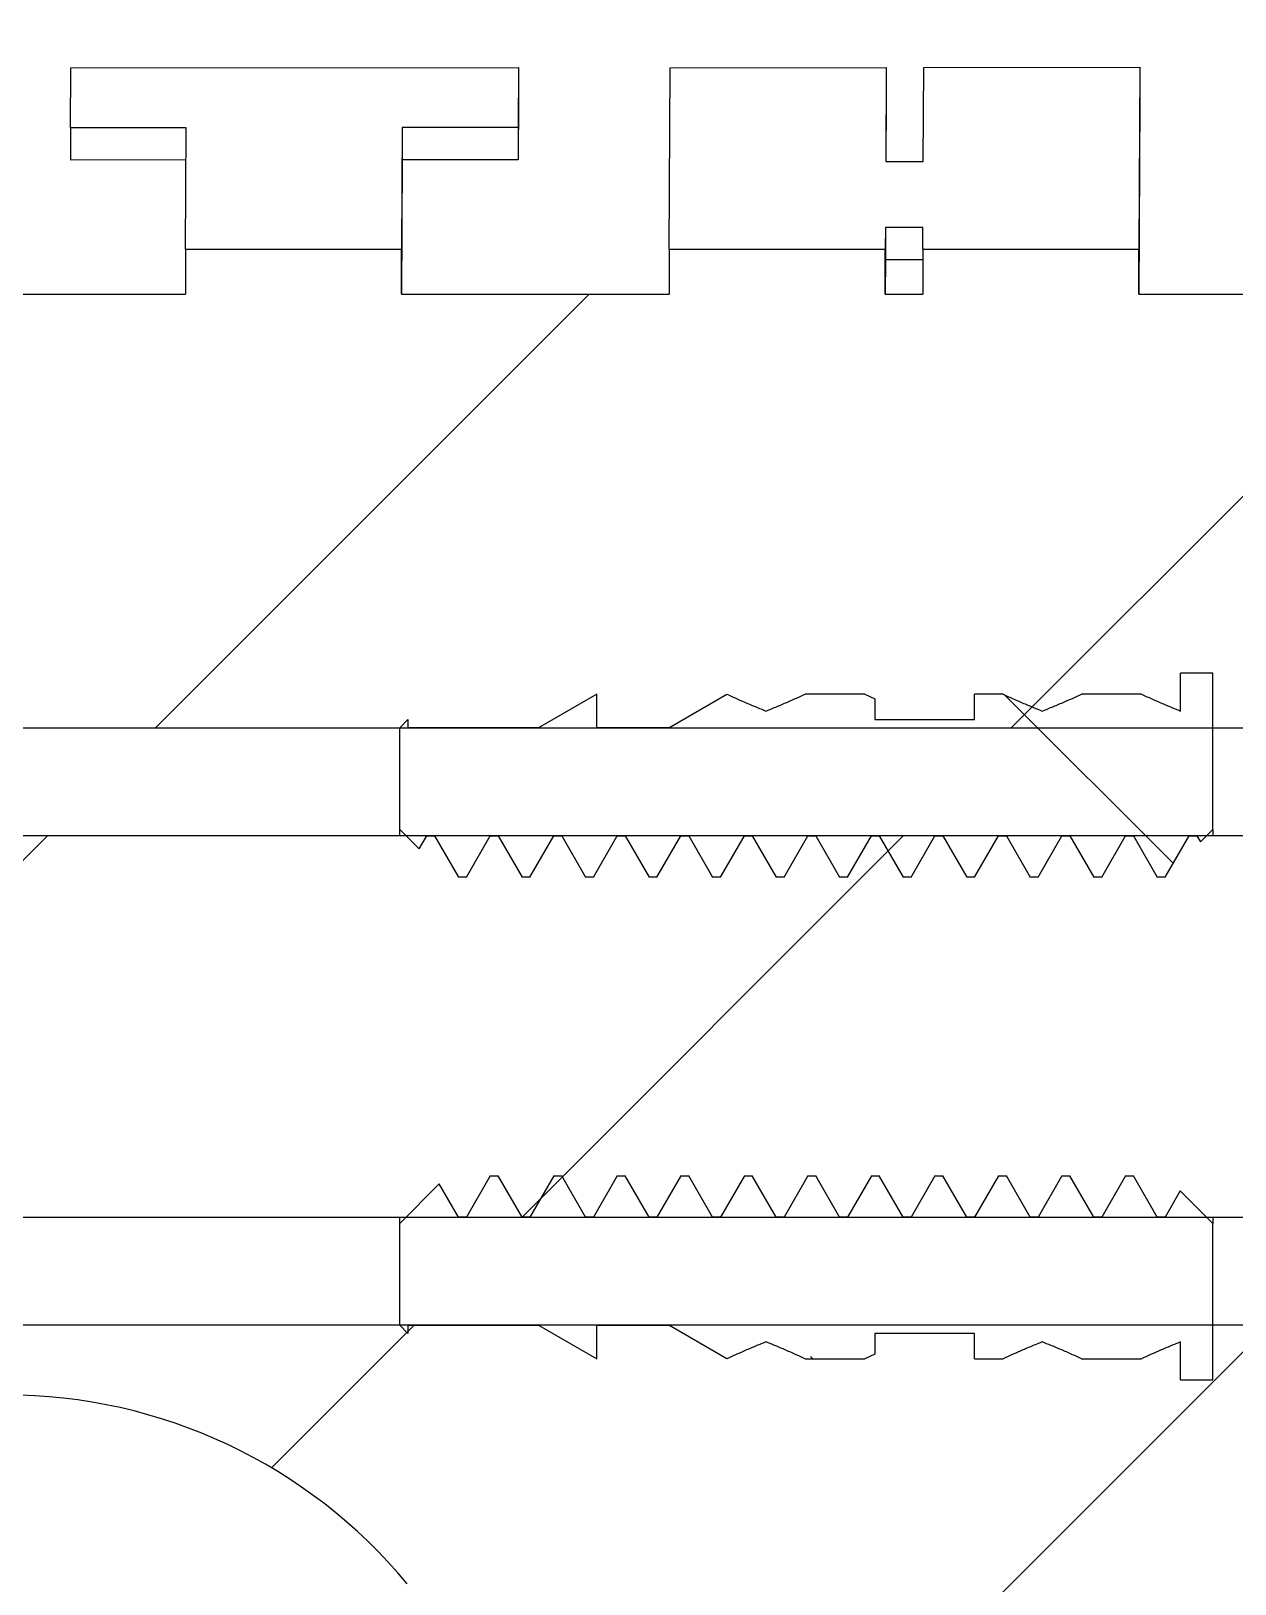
# Model space of a CAD drawing. Header units: millimetres. Extents: x -56 to 279, y 0 to 216.
# Drawn here: x 35.2 to 41.52, y 26.87 to 35.02 of the extents above; entities that cross this region are included whole.
import ezdxf

# ---------------------------------------------------------------- set-up
doc = ezdxf.new("R2010")
doc.units = ezdxf.units.MM
doc.layers.add('TITLE_BLOCK_BORDER', color=7, linetype='Continuous')
pattern_1 = [(45, (0, 0), (-2.245064030267288, 2.245064030267288), [])]
pattern_2 = [(135.0000000000002, (0, 0), (-4.490128060534562, -4.490128060534592), []), (135.0000000000002, (-1.57e-14, 4.49013), (-4.490128060534562, -4.490128060534592), [3.175, -1.5875])]

msp = doc.modelspace()

# ---------------------------------------------------------------- hatches: boundary and pattern name
at = {"layer": 'TITLE_BLOCK_BORDER', "linetype": 'Continuous', "lineweight": 18}
h = msp.add_hatch(dxfattribs=at)
h.set_pattern_fill('ANSI31', color=256, style=0)
h.set_pattern_definition(pattern_1)
edge = h.paths.add_edge_path(flags=0)
edge.add_line((27.42125359384621, 33.64155162428101), (27.15498089923974, 33.64155162184828))
edge.add_line((27.15498089923974, 33.64155162184828), (27.15533833180213, 33.87760715868306))
edge.add_line((27.15533833180213, 33.87760715868306), (26.09449631259679, 33.87760715868318))
edge.add_line((26.09449631259679, 33.87760715868318), (26.09417158396021, 33.72011777312226))
edge.add_spline(control_points=[(26.09417158396021, 33.72011777312226), (26.09430297248942, 33.69392880997772), (26.09443434045927, 33.66773964212676), (26.09469250191579, 33.6415516218466)], knot_values=[0, 0, 0, 0, 0.0001178518172684, 0.0001178518172684, 0.0001178518172684, 0.0001178518172684], weights=[1, 1, 1, 1], degree=3, periodic=0)
edge.add_line((26.09469250191583, 33.64155162184816), (25.17990958838442, 33.64155162184986))
edge.add_spline(control_points=[(25.17990958838442, 33.64155162184986), (25.18129033105739, 33.72022942980574), (25.18232247319355, 33.798917440092), (25.1825016466434, 33.87760715868311)], knot_values=[0, 0, 0, 0, 0.0003541046515934, 0.0003541046515934, 0.0003541046515934, 0.0003541046515934], weights=[1, 1, 1, 1], degree=3, periodic=0)
edge.add_line((25.1825016466434, 33.87760715868298), (24.04889104356461, 33.87760715868318))
edge.add_line((24.04889104356461, 33.87760715868318), (24.0485610964764, 33.6415516218482))
edge.add_line((24.0485610964764, 33.6415516218482), (23.86383302890795, 33.64155162184833))
edge.add_line((23.86383302890795, 33.64155162184833), (23.86418306511103, 33.87760715868304))
edge.add_line((23.86418306511103, 33.87760715868304), (22.73252944390974, 33.8776071626005))
edge.add_spline(control_points=[(22.73252944390974, 33.8776071626005), (22.73316920686416, 33.79891943053622), (22.73381560191094, 33.72022922407522), (22.73523117764502, 33.64155162485284)], knot_values=[0, 0, 0, 0, 0.0003541064975395, 0.0003541064975395, 0.0003541064975395, 0.0003541064975395], weights=[1, 1, 1, 1], degree=3, periodic=0)
edge.add_line((22.73523117753926, 33.64155162184816), (21.12655200056754, 33.6415516218483))
edge.add_line((21.12655200056754, 33.6415516218483), (21.12685593070064, 33.87760715868303))
edge.add_line((21.12685593070064, 33.87760715868303), (19.99290414930806, 33.87760715868315))
edge.add_line((19.99290414930806, 33.87760715868315), (19.99256298401897, 33.6415516218482))
edge.add_line((19.99256298401897, 33.6415516218482), (18.5703063910844, 33.64155162184825))
edge.add_line((18.5703063910844, 33.64155162184825), (18.40363972441772, 33.44483867448561))
edge.add_line((18.40363972441772, 33.44483867448561), (18.40363972441767, 26.79878813003776))
edge.add_line((18.40363972441767, 26.79878813003776), (18.57030639108431, 26.63212146337115))
edge.add_line((18.57030639108431, 26.63212146337115), (32.45008587449491, 26.63212146337112))
edge.add_arc((32.45008587449492, 27.29878813003779), 0.6666666666666666, 270.0000000000002, 320.4125723179267)
edge.add_arc((35.07030639108422, 25.13212146337115), 2.733333333333333, 39.58742768207412, 140.4125723179248, ccw=False)
edge.add_arc((37.69052690767351, 27.29878813003781), 0.6666666666666666, 219.5874276820753, 270.0000000000014)
edge.add_line((37.69052690767352, 26.63212146337121), (51.57030639108412, 26.63212146337119))
edge.add_line((51.57030639108412, 26.63212146337119), (51.73697305775084, 26.79878813003784))
edge.add_line((51.73697305775084, 26.79878813003784), (51.73697305775078, 27.45878813003787))
edge.add_line((51.73697305775078, 27.45878813003787), (51.57030639108411, 27.62545479670452))
edge.add_line((51.57030639108411, 27.62545479670452), (41.73697305775083, 27.62545479670449))
edge.add_line((41.73697305775083, 27.62545479670449), (41.73697305775083, 28.23212146337119))
edge.add_line((41.73697305775083, 28.23212146337119), (27.73697305775089, 28.23212146337115))
edge.add_line((27.73697305775089, 28.23212146337115), (27.73697305775086, 31.36545479670446))
edge.add_line((27.73697305775086, 31.36545479670446), (41.73697305775082, 31.36545479670452))
edge.add_line((41.73697305775082, 31.36545479670452), (41.73697305775082, 31.97212146337113))
edge.add_line((41.73697305775082, 31.97212146337113), (51.5703063910841, 31.97212146337124))
edge.add_line((51.5703063910841, 31.97212146337124), (51.73697305775084, 32.1387881300379))
edge.add_line((51.73697305775084, 32.1387881300379), (51.73697305775082, 33.44483867448569))
edge.add_line((51.73697305775082, 33.44483867448569), (51.57030639108415, 33.64155162184826))
edge.add_line((51.57030639108415, 33.64155162184826), (49.85298368645957, 33.64155161777965))
edge.add_spline(control_points=[(49.85298368645957, 33.64155161777965), (49.85182489186026, 33.72030331843425), (49.84866935064563, 33.79907563663728), (49.84267162260764, 33.87760716164028)], knot_values=[0, 0, 0, 0, 0.0003544210131701, 0.0003544210131701, 0.0003544210131701, 0.0003544210131701], weights=[1, 1, 1, 1], degree=3, periodic=0)
edge.add_line((49.84267162252632, 33.87760715981799), (48.71467103400459, 33.87760715868307))
edge.add_spline(control_points=[(48.71467103428384, 33.87760716092297), (48.74049904966306, 33.81523944253185), (48.75113581606173, 33.74701637223394), (48.75868723612907, 33.67993586291336), (48.76012499435053, 33.6671640196156), (48.76131825314864, 33.65436355159326), (48.7623388656526, 33.6415516243361)], knot_values=[3.1885e-12, 3.1885e-12, 3.1885e-12, 3.1885e-12, 0.0003037689552667, 0.0003037689552667, 0.0003037689552667, 0.0003612830703178, 0.0003612830703178, 0.0003612830703178, 0.0003612830703178], weights=[1, 1, 1, 1, 1, 1, 1], degree=3, periodic=0)
edge.add_line((48.76233886516393, 33.64155162428109), (48.49606617055748, 33.64155162184829))
edge.add_line((48.49606617055748, 33.64155162184829), (48.49642360311987, 33.87760715868326))
edge.add_line((48.49642360311987, 33.87760715868326), (47.43558158391455, 33.87760715868313))
edge.add_line((47.43558158391455, 33.87760715868313), (47.43525685527797, 33.72011777312174))
edge.add_spline(control_points=[(47.43525685527797, 33.72011777312235), (47.43538824380717, 33.69392880997781), (47.43551961177702, 33.66773964212685), (47.43577777323354, 33.64155162184668)], knot_values=[9e-16, 9e-16, 9e-16, 9e-16, 0.0001178518172708, 0.0001178518172708, 0.0001178518172708, 0.0001178518172708], weights=[1, 1, 1, 1], degree=3, periodic=0)
edge.add_line((47.43577777323358, 33.64155162184668), (46.52736493524716, 33.64155162184824))
edge.add_spline(control_points=[(46.52736493517826, 33.64155161777609), (46.52981967291096, 33.72022167930385), (46.5317760688414, 33.79890984125955), (46.53309385036663, 33.87760715868505)], knot_values=[6.1089e-12, 6.1089e-12, 6.1089e-12, 6.1089e-12, 0.0003541875738107, 0.0003541875738107, 0.0003541875738107, 0.0003541875738107], weights=[1, 1, 1, 1], degree=3, periodic=0)
edge.add_line((46.53309385036672, 33.87760715868504), (45.40192471440718, 33.87760715868313))
edge.add_line((45.40192471440718, 33.87760715868313), (45.40165016389796, 33.67871842605303))
edge.add_spline(control_points=[(45.40165016389796, 33.67871842605299), (45.40166479208611, 33.66632949762233), (45.40167942118971, 33.65394055723383), (45.40167296726484, 33.64155162184814)], knot_values=[0, 0, 0, 0, 5.57502168004e-05, 5.57502168004e-05, 5.57502168004e-05, 5.57502168004e-05], weights=[1, 1, 1, 1], degree=3, periodic=0)
edge.add_line((45.40167296726484, 33.64155162184814), (45.19034168326318, 33.64155162184823))
edge.add_spline(control_points=[(45.19034168326005, 33.64155162351296), (45.19034178594964, 33.64162109129503), (45.19034188864078, 33.64169055907709), (45.19034199133191, 33.64176002685915)], knot_values=[0, 0, 0, 0, 3.126053608e-07, 3.126053608e-07, 3.126053608e-07, 3.126053608e-07], weights=[1, 1, 1, 1], degree=3, periodic=0)
edge.add_line((45.19034199133191, 33.64176002685915), (45.19067575588574, 33.87760715868325))
edge.add_line((45.19067575588574, 33.87760715868325), (44.05976618121741, 33.87760715868305))
edge.add_spline(control_points=[(44.05976618119195, 33.87760716220325), (44.06080121117867, 33.79891166958648), (44.06246990369456, 33.72022258801797), (44.06469052250093, 33.64155162325086)], knot_values=[5.28e-12, 5.28e-12, 5.28e-12, 5.28e-12, 0.0003541603448523, 0.0003541603448523, 0.0003541603448523, 0.0003541603448523], weights=[1, 1, 1, 1], degree=3, periodic=0)
edge.add_line((44.06469052240035, 33.64155162324954), (43.11865846311643, 33.64155162184828))
edge.add_line((43.11865846311643, 33.64155162184828), (43.1189996284055, 33.8776071586832))
edge.add_line((43.1189996284055, 33.8776071586832), (41.98515221132345, 33.87760715868311))
edge.add_line((41.98515221132345, 33.87760715868311), (41.98481104603435, 33.64155162184833))
edge.add_line((41.98481104603435, 33.64155162184833), (41.01545165801699, 33.64155162184825))
edge.add_line((41.01545165801699, 33.64155162184825), (41.01579282330608, 33.87760715868323))
edge.add_line((41.01579282330608, 33.87760715868323), (39.88197855932631, 33.87760715868309))
edge.add_line((39.88197855932631, 33.87760715868309), (39.88163266363163, 33.64155162184835))
edge.add_line((39.88163266363163, 33.64155162184835), (39.684578379312, 33.64155162184827))
edge.add_line((39.684578379312, 33.64155162184827), (39.68492427500669, 33.8776071586832))
edge.add_line((39.68492427500669, 33.8776071586832), (38.55104368419171, 33.8776071586831))
edge.add_line((38.55104368419171, 33.8776071586831), (38.55070251890262, 33.64155162184839))
edge.add_line((38.55070251890262, 33.64155162184839), (37.14657480983669, 33.64155162184827))
edge.add_line((37.14657480983669, 33.64155162184827), (37.14690455385816, 33.87760715868318))
edge.add_line((37.14690455385816, 33.87760715868318), (36.0123895402718, 33.87760715868308))
edge.add_line((36.0123895402718, 33.87760715868308), (36.01205979625034, 33.64155162184837))
edge.add_line((36.01205979625034, 33.64155162184837), (34.66200777555886, 33.64155162184826))
edge.add_line((34.66200777555886, 33.64155162184826), (34.63442760353767, 33.87760715868318))
edge.add_line((34.63442760353767, 33.87760715868318), (32.30519859823218, 33.87760715868308))
edge.add_line((32.30519859823218, 33.87760715868308), (32.28013179991962, 33.64155162184831))
edge.add_line((32.28013179991962, 33.64155162184831), (30.96052829820879, 33.64155162184824))
edge.add_line((30.96052829820879, 33.64155162184824), (30.96085804223025, 33.87760715868315))
edge.add_line((30.96085804223025, 33.87760715868315), (29.8263430286439, 33.87760715868306))
edge.add_line((29.8263430286439, 33.87760715868306), (29.82601328462244, 33.64155162184834))
edge.add_line((29.82601328462244, 33.64155162184834), (28.5118984151094, 33.64155162184817))
edge.add_spline(control_points=[(28.51189841514184, 33.64155161777958), (28.51073962054253, 33.72030331843418), (28.50758407932789, 33.79907563663722), (28.50158635128989, 33.87760716164022)], knot_values=[6.0992e-12, 6.0992e-12, 6.0992e-12, 6.0992e-12, 0.0003544210158957, 0.0003544210158957, 0.0003544210158957, 0.0003544210158957], weights=[1, 1, 1, 1], degree=3, periodic=0)
edge.add_line((28.50158635071759, 33.87760716163179), (27.37358576268684, 33.87760715868299))
edge.add_spline(control_points=[(27.37358576296608, 33.8776071609229), (27.39941377834512, 33.81523944253221), (27.41005054474379, 33.7470163722348), (27.41760196481117, 33.67993586291469), (27.4190397230327, 33.66716401961646), (27.42023298183087, 33.65436355159365), (27.42125359433486, 33.64155162433602)], knot_values=[3.1885e-12, 3.1885e-12, 3.1885e-12, 3.1885e-12, 0.0003037689552645, 0.0003037689552645, 0.0003037689552645, 0.0003612830703178, 0.0003612830703178, 0.0003612830703178, 0.0003612830703178], weights=[1, 1, 1, 1, 1, 1, 1], degree=3, periodic=0)
h = msp.add_hatch(dxfattribs=at)
h.set_pattern_fill('ANSI31', color=256, style=0)
h.set_pattern_definition(pattern_1)
h.paths.add_polyline_path([(58.03697305775069, 30.76103857868731), (58.03697305775077, 31.44878813003792), (57.85363972441741, 31.63212146337127), (56.22030639108409, 31.63212146337128), (56.03697305775074, 31.44878813003792), (56.03697305775066, 30.79878813003796), (32.97380757989045, 30.79878813003782), (32.70363972441753, 30.41294844575838), (32.70363972441754, 29.18462781431727), (32.97380757989045, 28.79878813003783), (56.03697305775067, 28.79878813003797), (56.03697305775067, 28.148788130038), (56.22030639108402, 27.96545479670466), (57.85363972441734, 27.96545479670462), (58.03697305775069, 28.14878813003799), (58.03697305775069, 28.8365376813886), (57.99400225378042, 28.87950848535886), (56.78697305775069, 28.87950848535885), (56.78697305775058, 30.71806777471979), (57.99400225378315, 30.7180677747198)], flags=0)
h = msp.add_hatch(dxfattribs=at)
h.set_pattern_fill('ANSI33', color=256, angle=90, style=0)
h.set_pattern_definition(pattern_2)
edge = h.paths.add_edge_path(flags=0)
edge.add_line((38.11197305775055, 30.5822817790917), (38.15363972441722, 30.5822817790917))
edge.add_line((38.15363972441722, 30.5822817790917), (38.27863972441752, 30.79878813003782))
edge.add_line((38.27863972441752, 30.79878813003782), (38.32030639108419, 30.79878813003782))
edge.add_line((38.32030639108419, 30.79878813003782), (38.44530639108388, 30.58228177909181))
edge.add_line((38.44530639108374, 30.5822817790917), (38.4869730577505, 30.58228177909181))
edge.add_line((38.4869730577505, 30.58228177909181), (38.61197305775051, 30.79878813003781))
edge.add_line((38.61197305775051, 30.79878813003781), (38.65363972441718, 30.79878813003774))
edge.add_line((38.65363972441718, 30.79878813003774), (38.77863972441714, 30.5822817790917))
edge.add_line((38.77863972441705, 30.5822817790917), (38.82030639108384, 30.5822817790917))
edge.add_line((38.82030639108384, 30.5822817790917), (38.94530639108383, 30.79878813003774))
edge.add_line((38.94530639108383, 30.79878813003774), (38.98697305775049, 30.79878813003774))
edge.add_line((38.98697305775049, 30.79878813003774), (39.11197305775049, 30.58228177909175))
edge.add_line((39.11197305775035, 30.5822817790917), (39.15363972441715, 30.5822817790917))
edge.add_line((39.15363972441715, 30.5822817790917), (39.27863972441718, 30.79878813003753))
edge.add_line((39.27863972441718, 30.79878813003753), (39.32030639108385, 30.79878813003754))
edge.add_line((39.32030639108385, 30.79878813003754), (39.44530639108381, 30.58228177909165))
edge.add_line((39.44530639108368, 30.5822817790917), (39.4869730577505, 30.58228177909171))
edge.add_line((39.4869730577505, 30.58228177909171), (39.61197305775049, 30.79878813003781))
edge.add_line((39.61197305775049, 30.79878813003781), (39.65363972441715, 30.79878813003777))
edge.add_line((39.65363972441715, 30.79878813003777), (39.77863972441716, 30.5822817790916))
edge.add_line((39.77863972441699, 30.5822817790917), (39.8203063910838, 30.5822817790916))
edge.add_line((39.8203063910838, 30.5822817790916), (39.94530639108382, 30.79878813003776))
edge.add_line((39.94530639108382, 30.79878813003776), (39.98697305775051, 30.79878813003776))
edge.add_line((39.98697305775051, 30.79878813003776), (40.11197305775048, 30.58228177909161))
edge.add_line((40.11197305775033, 30.5822817790917), (40.15363972441715, 30.58228177909162))
edge.add_line((40.15363972441715, 30.58228177909162), (40.27863972441715, 30.79878813003781))
edge.add_line((40.27863972441715, 30.79878813003781), (40.3203063910838, 30.79878813003781))
edge.add_line((40.3203063910838, 30.79878813003781), (40.44530639108383, 30.58228177909154))
edge.add_line((40.44530639108363, 30.58228177909171), (40.48697305775047, 30.58228177909153))
edge.add_line((40.48697305775047, 30.58228177909153), (40.61197305775048, 30.79878813003787))
edge.add_line((40.61197305775048, 30.79878813003787), (40.65363972441715, 30.79878813003786))
edge.add_line((40.65363972441715, 30.79878813003786), (40.77863972441714, 30.58228177909177))
edge.add_line((40.77863972441695, 30.58228177909171), (40.82030639108382, 30.58228177909176))
edge.add_line((40.82030639108382, 30.58228177909176), (40.94530639108382, 30.79878813003776))
edge.add_line((40.94530639108382, 30.79878813003776), (40.98697305775047, 30.79878813003776))
edge.add_line((40.98697305775047, 30.79878813003776), (41.1119730577505, 30.58228177909166))
edge.add_line((41.11197305775026, 30.58228177909171), (41.15363972441714, 30.58228177909167))
edge.add_line((41.15363972441714, 30.58228177909167), (41.27863972441715, 30.79878813003792))
edge.add_line((41.27863972441715, 30.79878813003792), (41.32030639108382, 30.79878813003793))
edge.add_line((41.32030639108382, 30.79878813003793), (41.33854898164684, 30.76719103632106))
edge.add_line((41.33854898164688, 30.76719103632103), (41.40363972441753, 30.83228177909176))
edge.add_line((41.40363972441753, 30.83228177909176), (41.40363972441753, 31.65212146337115))
edge.add_line((41.40363972441753, 31.65212146337115), (41.23430639108422, 31.65212146337122))
edge.add_line((41.23430639108422, 31.65212146337122), (41.23430639108422, 31.45378813003779))
edge.add_spline(control_points=[(41.23430639108422, 31.45378813003778), (41.20423490410018, 31.46583493329534), (41.17429168480087, 31.47820761074338), (41.14449559771094, 31.49092032061526), (41.12517960935655, 31.49916162273984), (41.10592415685005, 31.50754638862166), (41.08673480628769, 31.51607840431611), (41.06754541499283, 31.52461043812116), (41.04842099202221, 31.53329022961593), (41.02936744512202, 31.54212146337117)], knot_values=[0, 0, 0, 0, 0.0001457763729577, 0.0001457763729577, 0.0001457763729577, 0.0002402759140067, 0.0002402759140067, 0.0002402759140067, 0.0003347757882054, 0.0003347757882054, 0.0003347757882054, 0.0003347757882054], weights=[1, 1, 1, 1, 1, 1, 1, 1, 1, 1], degree=3, periodic=0)
edge.add_line((41.02936744512159, 31.54212146337117), (40.71472266572668, 31.54212146337104))
edge.add_spline(control_points=[(40.71472266572668, 31.54212146337104), (40.68500154385562, 31.52839127342151), (40.65510379514243, 31.51503780803889), (40.62505257042575, 31.50204599929829), (40.60577623234798, 31.49371241223531), (40.58643522116774, 31.48552696672556), (40.56703517298402, 31.47748557297237), (40.5476351647098, 31.46944419576182), (40.52817505261815, 31.4615464248126), (40.50866011140199, 31.45378813003784)], knot_values=[0, 0, 0, 0, 0.0001473269487461, 0.0001473269487461, 0.0001473269487461, 0.000241825379827, 0.000241825379827, 0.000241825379827, 0.0003363234855105, 0.0003363234855105, 0.0003363234855105, 0.0003363234855105], weights=[1, 1, 1, 1, 1, 1, 1, 1, 1, 1], degree=3, periodic=0)
edge.add_spline(control_points=[(40.50866011140199, 31.45378813003784), (40.47836314975943, 31.46583288879975), (40.44820134304321, 31.47822408964582), (40.41819613972383, 31.49097829962398), (40.39886901037737, 31.49919361692532), (40.37960541473303, 31.50756017028555), (40.3604115993903, 31.51608230732541), (40.34121773502235, 31.52460446613268), (40.32209238539652, 31.53328277533939), (40.30304220917692, 31.54212146337063)], knot_values=[0, 0, 0, 0, 0.0001467153280768, 0.0001467153280768, 0.0001467153280768, 0.0002412147596763, 0.0002412147596763, 0.0002412147596763, 0.0003357145920531, 0.0003357145920531, 0.0003357145920531, 0.0003357145920531], weights=[1, 1, 1, 1, 1, 1, 1, 1, 1, 1], degree=3, periodic=0)
edge.add_line((40.30304220917652, 31.54212146337117), (40.15251195692172, 31.54212146337119))
edge.add_line((40.15251195692172, 31.54212146337119), (40.15251195692024, 31.40878813003788))
edge.add_line((40.15251195692024, 31.40878813003788), (39.63037862358685, 31.40878813003782))
edge.add_line((39.63037862358685, 31.40878813003782), (39.63037862358841, 31.5185390343809))
edge.add_spline(control_points=[(39.63037862358692, 31.51853903439199), (39.61297420834997, 31.52627418066879), (39.59562463792704, 31.53413401111281), (39.57833456088608, 31.54212146337128)], knot_values=[0, 0, 0, 0, 8.57065323805e-05, 8.57065323805e-05, 8.57065323805e-05, 8.57065323805e-05], weights=[1, 1, 1, 1], degree=3, periodic=0)
edge.add_line((39.57833456088608, 31.54212146337128), (39.26368978149061, 31.54212146337117))
edge.add_spline(control_points=[(39.26368978149095, 31.54212146337147), (39.23429849913592, 31.52849873547708), (39.2047379196284, 31.51523606887922), (39.17502938713878, 31.50231982751144), (39.15577025072669, 31.49394662178273), (39.13644748964591, 31.48571836757402), (39.11706648635345, 31.47763124071139), (39.09768551999446, 31.46954412926002), (39.07824528653418, 31.46159771444588), (39.05875083552862, 31.45378813003779)], knot_values=[0, 0, 0, 0, 0.0001457768171678, 0.0001457768171678, 0.0001457768171678, 0.0002402754781871, 0.0002402754781871, 0.0002402754781871, 0.0003347738378275, 0.0003347738378275, 0.0003347738378275, 0.0003347738378275], weights=[1, 1, 1, 1, 1, 1, 1, 1, 1, 1], degree=3, periodic=0)
edge.add_spline(control_points=[(39.05875083552863, 31.45378813003783), (39.02867934854481, 31.46583493329534), (38.99873612924575, 31.47820761074337), (38.96894004215606, 31.49092032061524), (38.94962405380168, 31.49916162273987), (38.93036860129521, 31.50754638862173), (38.91117925073286, 31.51607840431621), (38.89213286423176, 31.52454685498224), (38.8731504860874, 31.53316086711794), (38.85423789169905, 31.54192404399248)], knot_values=[0, 0, 0, 0, 0.0001457763729567, 0.0001457763729567, 0.0001457763729567, 0.0002402759140057, 0.0002402759140057, 0.0002402759140057, 0.0003340715481425, 0.0003340715481425, 0.0003340715481425, 0.0003340715481425], weights=[1, 1, 1, 1, 1, 1, 1, 1, 1, 1], degree=3, periodic=0)
edge.add_line((38.85423789169906, 31.54192404399248), (38.5485841894229, 31.36545479670449))
edge.add_line((38.5485841894229, 31.36545479670449), (38.17044093292402, 31.36545479670446))
edge.add_line((38.17044093292402, 31.36545479670446), (38.17044093292554, 31.54212146337096))
edge.add_line((38.17044093292554, 31.54212146337096), (37.86444529025357, 31.3654547967043))
edge.add_line((37.86444529025357, 31.3654547967043), (37.18030639108423, 31.36545479670446))
edge.add_line((37.18030639108423, 31.36545479670446), (37.18030639108423, 31.40878813003785))
edge.add_line((37.18030639108423, 31.40878813003785), (37.13697305775091, 31.36545479670438))
edge.add_line((37.13697305775091, 31.36545479670438), (37.13697305775091, 30.83228177909173))
edge.add_line((37.13697305775091, 30.83228177909173), (37.2390456519671, 30.73020918487544))
edge.add_line((37.2390456519671, 30.73020918487544), (37.27863972441757, 30.79878813003798))
edge.add_line((37.27863972441757, 30.79878813003798), (37.32030639108421, 30.7987881300379))
edge.add_line((37.32030639108421, 30.7987881300379), (37.44530639108386, 30.58228177909184))
edge.add_line((37.44530639108386, 30.58228177909184), (37.48697305775048, 30.58228177909169))
edge.add_line((37.48697305775048, 30.58228177909169), (37.61197305775087, 30.79878813003788))
edge.add_line((37.61197305775087, 30.79878813003788), (37.65363972441753, 30.79878813003788))
edge.add_line((37.65363972441753, 30.79878813003788), (37.77863972441723, 30.58228177909177))
edge.add_line((37.77863972441723, 30.58228177909177), (37.82030639108381, 30.5822817790917))
edge.add_line((37.82030639108381, 30.5822817790917), (37.94530639108421, 30.79878813003783))
edge.add_line((37.94530639108421, 30.79878813003783), (37.98697305775088, 30.79878813003783))
edge.add_line((37.98697305775088, 30.79878813003783), (38.11197305775055, 30.5822817790917))
h = msp.add_hatch(dxfattribs=at)
h.set_pattern_fill('ANSI33', color=256, angle=90, style=0)
h.set_pattern_definition(pattern_2)
edge = h.paths.add_edge_path(flags=0)
edge.add_line((38.32030639108464, 29.01529448098409), (38.27863972441789, 29.01529448098396))
edge.add_line((38.27863972441795, 29.01529448098407), (38.15363972441796, 28.79878813003783))
edge.add_line((38.15363972441796, 28.79878813003783), (38.1119730577513, 28.79878813003791))
edge.add_line((38.1119730577513, 28.79878813003791), (37.98697305775126, 29.01529448098396))
edge.add_line((37.98697305775126, 29.01529448098396), (37.94530639108465, 29.01529448098396))
edge.add_line((37.94530639108465, 29.01529448098396), (37.82030639108465, 28.79878813003776))
edge.add_line((37.82030639108465, 28.79878813003776), (37.77863972441796, 28.79878813003777))
edge.add_line((37.77863972441796, 28.79878813003777), (37.65363972441792, 29.01529448098396))
edge.add_line((37.65363972441792, 29.01529448098396), (37.61197305775129, 29.01529448098401))
edge.add_line((37.61197305775129, 29.01529448098401), (37.4869730577513, 28.79878813003789))
edge.add_line((37.4869730577513, 28.79878813003789), (37.44530639108465, 28.79878813003797))
edge.add_line((37.44530639108465, 28.79878813003797), (37.34470808466943, 28.97302950790252))
edge.add_line((37.34470808466943, 28.97302950790252), (37.13697305775092, 28.76529448098393))
edge.add_line((37.13697305775092, 28.76529448098393), (37.13697305775092, 28.23212146337124))
edge.add_line((37.13697305775092, 28.23212146337124), (37.18030639108424, 28.18878813003777))
edge.add_line((37.18030639108424, 28.18878813003777), (37.18030639108424, 28.23212146337117))
edge.add_line((37.18030639108424, 28.23212146337117), (37.86444529025357, 28.23212146337097))
edge.add_line((37.86444529025357, 28.23212146337097), (38.17044093292555, 28.05545479670431))
edge.add_line((38.17044093292555, 28.05545479670431), (38.17044093292403, 28.23212146337117))
edge.add_line((38.17044093292403, 28.23212146337117), (38.5485841894229, 28.23212146337123))
edge.add_line((38.5485841894229, 28.23212146337123), (38.8542378916996, 28.05565221608292))
edge.add_spline(control_points=[(38.8542378916996, 28.05565221608292), (38.8834887959221, 28.06920566317654), (38.91290727056318, 28.08240258834662), (38.94247228391988, 28.09525643256429), (38.96173142033197, 28.103629638293), (38.98105418141275, 28.1118578925017), (39.00043518470524, 28.11994501936429), (39.01981615106424, 28.12803213081562), (39.03925638452452, 28.13597854562978), (39.05875083553011, 28.14378813003778)], knot_values=[7.04234377e-07, 7.04234377e-07, 7.04234377e-07, 7.04234377e-07, 0.0001457768171731, 0.0001457768171731, 0.0001457768171731, 0.0002402754781923, 0.0002402754781923, 0.0002402754781923, 0.0003347738378327, 0.0003347738378327, 0.0003347738378327, 0.0003347738378327], weights=[1, 1, 1, 1, 1, 1, 1, 1, 1, 1], degree=3, periodic=0)
edge.add_spline(control_points=[(39.05875083553018, 28.14378813003778), (39.08882232251441, 28.13174132678003), (39.11876554181396, 28.11936864933191), (39.14856162890409, 28.10665593945988), (39.16787761725848, 28.09841463733528), (39.18713306976497, 28.09002987145342), (39.20632242032732, 28.08149785575895), (39.22551181162216, 28.07296582195388), (39.24463623459278, 28.06428603045908), (39.26368978149296, 28.05545479670383)], knot_values=[0, 0, 0, 0, 0.0001457763729588, 0.0001457763729588, 0.0001457763729588, 0.0002402759140078, 0.0002402759140078, 0.0002402759140078, 0.0003347757882066, 0.0003347757882066, 0.0003347757882066, 0.0003347757882066], weights=[1, 1, 1, 1, 1, 1, 1, 1, 1, 1], degree=3, periodic=0)
edge.add_line((39.26368978149161, 28.05545479670455), (39.57833456088524, 28.05545479670348))
edge.add_spline(control_points=[(39.57833456088524, 28.05545479670348), (39.5956246379268, 28.06344224896231), (39.61297420835034, 28.07130207940669), (39.63037862358791, 28.07903722568384)], knot_values=[0, 0, 0, 0, 8.57065323836e-05, 8.57065323836e-05, 8.57065323836e-05, 8.57065323836e-05], weights=[1, 1, 1, 1], degree=3, periodic=0)
edge.add_line((39.63037862358841, 28.07903722568394), (39.63037862358686, 28.18878813003788))
edge.add_line((39.63037862358686, 28.18878813003788), (40.15251195692025, 28.18878813003786))
edge.add_line((40.15251195692025, 28.18878813003786), (40.15251195692174, 28.05545479670453))
edge.add_line((40.15251195692174, 28.05545479670453), (40.3030422091773, 28.05545479670455))
edge.add_spline(control_points=[(40.30304220917746, 28.05545479670424), (40.33261747592172, 28.06917679870478), (40.36237466542458, 28.08251258739215), (40.3922892881806, 28.09547812198439), (40.41155796173421, 28.10382951105399), (40.43089357573839, 28.11202799392738), (40.45029010859629, 28.12007796243665), (40.46968659736653, 28.12812791264861), (40.48914513906704, 28.13602982289135), (40.50866011140242, 28.14378813003778)], knot_values=[0, 0, 0, 0, 0.0001467158555624, 0.0001467158555624, 0.0001467158555624, 0.0002412142195135, 0.0002412142195135, 0.0002412142195135, 0.000335712223883, 0.000335712223883, 0.000335712223883, 0.000335712223883], weights=[1, 1, 1, 1, 1, 1, 1, 1, 1, 1], degree=3, periodic=0)
edge.add_spline(control_points=[(40.50866011140242, 28.14378813003778), (40.53908327592767, 28.13169319847969), (40.56937400401709, 28.11925897779719), (40.59951192986097, 28.10646985214473), (40.61884398211453, 28.0982662336651), (40.63811452098795, 28.0899159981653), (40.65731770451979, 28.08141509569929), (40.67652093229664, 28.0729141736468), (40.69565799085276, 28.06426205534282), (40.71472266572705, 28.05545479670409)], knot_values=[0, 0, 0, 0, 0.000147326475081, 0.000147326475081, 0.000147326475081, 0.0002418258784767, 0.0002418258784767, 0.0002418258784767, 0.0003363256434359, 0.0003363256434359, 0.0003363256434359, 0.0003363256434359], weights=[1, 1, 1, 1, 1, 1, 1, 1, 1, 1], degree=3, periodic=0)
edge.add_line((40.71472266572705, 28.05545479670409), (41.02936744512288, 28.05545479670456))
edge.add_spline(control_points=[(41.02936744512332, 28.05545479670426), (41.05875872747832, 28.0690775245986), (41.08831930698582, 28.08234019119642), (41.11802783947543, 28.09525643256412), (41.13728697588754, 28.1036296382928), (41.15660973696833, 28.11185789250145), (41.17599074026083, 28.11994501936402), (41.19537170661984, 28.12803213081533), (41.21481194008012, 28.13597854562948), (41.2343063910857, 28.1437881300375)], knot_values=[0, 0, 0, 0, 0.0001457768171677, 0.0001457768171677, 0.0001457768171677, 0.0002402754781869, 0.0002402754781869, 0.0002402754781869, 0.0003347738378273, 0.0003347738378273, 0.0003347738378273, 0.0003347738378273], weights=[1, 1, 1, 1, 1, 1, 1, 1, 1, 1], degree=3, periodic=0)
edge.add_line((41.23430639108422, 28.1437881300376), (41.23430639108422, 27.94545479670447))
edge.add_line((41.23430639108422, 27.94545479670447), (41.40363972441754, 27.94545479670455))
edge.add_line((41.40363972441754, 27.94545479670455), (41.40363972441754, 28.76529448098396))
edge.add_line((41.40363972441754, 28.76529448098396), (41.23288654894473, 28.93604765645684))
edge.add_line((41.2328865489447, 28.9360476564568), (41.15363972441762, 28.79878813003769))
edge.add_line((41.15363972441762, 28.79878813003769), (41.11197305775092, 28.79878813003769))
edge.add_line((41.11197305775092, 28.79878813003769), (40.98697305775125, 29.01529448098391))
edge.add_line((40.98697305775125, 29.01529448098391), (40.94530639108441, 29.01529448098397))
edge.add_line((40.94530639108458, 29.01529448098393), (40.82030639108427, 28.79878813003793))
edge.add_line((40.82030639108427, 28.79878813003793), (40.7786397244176, 28.79878813003784))
edge.add_line((40.7786397244176, 28.79878813003784), (40.65363972441794, 29.01529448098399))
edge.add_line((40.65363972441794, 29.01529448098399), (40.61197305775111, 29.01529448098397))
edge.add_line((40.61197305775126, 29.01529448098399), (40.48697305775097, 28.79878813003771))
edge.add_line((40.48697305775097, 28.79878813003771), (40.44530639108426, 28.79878813003781))
edge.add_line((40.44530639108426, 28.79878813003781), (40.32030639108459, 29.01529448098394))
edge.add_line((40.32030639108459, 29.01529448098394), (40.27863972441777, 29.01529448098396))
edge.add_line((40.27863972441792, 29.01529448098392), (40.15363972441762, 28.7987881300376))
edge.add_line((40.15363972441762, 28.7987881300376), (40.11197305775094, 28.79878813003761))
edge.add_line((40.11197305775094, 28.79878813003761), (39.9869730577513, 29.01529448098391))
edge.add_line((39.9869730577513, 29.01529448098391), (39.94530639108448, 29.01529448098396))
edge.add_line((39.9453063910846, 29.01529448098394), (39.8203063910843, 28.79878813003789))
edge.add_line((39.8203063910843, 28.79878813003789), (39.77863972441795, 28.79878813003789))
edge.add_line((39.77863972441795, 28.79878813003789), (39.65363972441797, 29.0152944809839))
edge.add_line((39.65363972441797, 29.0152944809839), (39.61197305775114, 29.01529448098396))
edge.add_line((39.61197305775127, 29.01529448098389), (39.4869730577513, 28.79878813003779))
edge.add_line((39.4869730577513, 28.79878813003779), (39.44530639108462, 28.79878813003776))
edge.add_line((39.44530639108462, 28.79878813003776), (39.32030639108465, 29.01529448098386))
edge.add_line((39.32030639108465, 29.01529448098386), (39.27863972441785, 29.01529448098396))
edge.add_line((39.27863972441796, 29.01529448098385), (39.15363972441799, 28.79878813003763))
edge.add_line((39.15363972441799, 28.79878813003763), (39.11197305775129, 28.79878813003779))
edge.add_line((39.11197305775129, 28.79878813003779), (38.98697305775131, 29.01529448098406))
edge.add_line((38.98697305775131, 29.01529448098406), (38.94530639108451, 29.01529448098396))
edge.add_line((38.94530639108461, 29.01529448098414), (38.82030639108464, 28.79878813003795))
edge.add_line((38.82030639108464, 28.79878813003795), (38.77863972441796, 28.79878813003794))
edge.add_line((38.77863972441796, 28.79878813003794), (38.65363972441799, 29.01529448098416))
edge.add_line((38.65363972441799, 29.01529448098416), (38.61197305775122, 29.01529448098396))
edge.add_line((38.61197305775132, 29.01529448098416), (38.48697305775132, 28.79878813003801))
edge.add_line((38.48697305775132, 28.79878813003801), (38.44530639108461, 28.79878813003801))
edge.add_line((38.44530639108461, 28.79878813003801), (38.32030639108464, 29.01529448098409))

# ---------------------------------------------------------------- linework, layer by layer
at = {"color": 7, "linetype": 'Continuous', "lineweight": 25}
for p, q in [((35.4098417474, 34.5138308545), (35.4116446447, 34.8288273664)), ((35.4116446447, 34.8288273664), (37.7597221621, 34.8308523035)), ((37.7597221621, 34.8308523035), (37.7579192648, 34.5158557916)), ((37.7597221621, 34.8308523035), (37.7597221621, 34.6614006544)), ((38.5510436842, 33.8776071587), (38.5559174133, 34.8290794188)), ((38.5559174133, 34.8290794188), (39.6897693307, 34.8299579833)), ((39.6897693307, 34.8299579833), (39.6874457496, 34.3362257442)), ((39.6897693307, 34.8299579833), (39.6897693307, 34.6605063342)), ((39.8845015425, 34.3365162229), (39.8868251236, 34.830248462)), ((39.8868251236, 34.830248462), (41.0206770409, 34.8311270265)), ((41.0206770409, 34.8311270265), (41.0157928233, 33.8776071587)), ((41.0206770409, 34.8311270265), (41.0206770409, 34.6616753774)), ((37.7597221621, 34.6614006544), (37.7579192648, 34.3464041425)), ((39.6897693307, 34.6605063342), (39.6882432211, 34.3362269197)), ((41.0206770409, 34.6616753774), (41.015451658, 33.6415516218)), ((36.0155422813, 34.514418727), (35.4098417474, 34.5138308545)), ((35.4098417474, 34.5138308545), (35.4098417474, 34.3443792054)), ((36.0123895403, 33.8776071587), (36.0155422813, 34.514418727)), ((37.1500620472, 34.5153786356), (37.1469045539, 33.8776071587)), ((37.7579192648, 34.5158557916), (37.1500620472, 34.5153786356)), ((37.1500620472, 34.5153786356), (37.1500620472, 34.3459269865)), ((37.7579192648, 34.5158557916), (37.7579192648, 34.3464041425)), ((36.0147033522, 34.3449662636), (35.4098417474, 34.3443792054)), ((37.1500620472, 34.3459269865), (37.1465748098, 33.6415516218)), ((37.7579192648, 34.3464041425), (37.1500620472, 34.3459269865)), ((39.6874457496, 34.3362257442), (39.8845015425, 34.3365162229)), ((39.6855110541, 33.9905943094), (39.684924275, 33.8776071587)), ((39.882566847, 33.9908847881), (39.6855110541, 33.9905943094)), ((39.6855110541, 33.9905943094), (39.6855110541, 33.8211426603)), ((39.8819785593, 33.8776071587), (39.882566847, 33.9908847881)), ((36.0123895403, 33.8776071587), (36.0120597963, 33.6415516218)), ((36.0123895403, 33.8776071587), (37.1469045539, 33.8776071587)), ((37.1465748098, 33.6415516218), (37.1469045539, 33.8776071587)), ((38.5510436842, 33.8776071587), (38.5507025189, 33.6415516218)), ((38.5510436842, 33.8776071587), (39.684924275, 33.8776071587)), ((39.6845783793, 33.6415516218), (39.684924275, 33.8776071587)), ((39.6855110541, 33.8211426603), (39.6845783793, 33.6415516218)), ((39.8818962452, 33.8214321504), (39.6855110541, 33.8211426603)), ((39.8819785593, 33.8776071587), (39.8816326636, 33.6415516218)), ((39.8819785593, 33.8776071587), (41.0157928233, 33.8776071587)), ((41.015451658, 33.6415516218), (41.0157928233, 33.8776071587)), ((34.6620077756, 33.6415516218), (36.0120597963, 33.6415516218)), ((37.1465748098, 33.6415516218), (38.5507025189, 33.6415516218)), ((39.6845783793, 33.6415516218), (39.8816326636, 33.6415516218)), ((41.015451658, 33.6415516218), (41.984811046, 33.6415516218)), ((41.2343063911, 31.45378813), (41.2343063911, 31.6521214634)), ((41.4036397244, 31.6521214634), (41.2343063911, 31.6521214634)), ((41.4036397244, 30.8322817791), (41.4036397244, 31.6521214634)), ((38.1704409329, 31.5421214634), (37.8644452903, 31.3654547967)), ((38.1704409329, 31.3654547967), (38.1704409329, 31.5421214634)), ((38.5485841894, 31.3654547967), (38.8542378917, 31.541924044)), ((39.5783345609, 31.5421214634), (39.2636897815, 31.5421214634)), ((39.5783345609, 31.5421214634), (39.6303786236, 31.5185390344)), ((40.1525119569, 31.40878813), (40.1525119569, 31.5421214634)), ((40.3030422092, 31.5421214634), (40.1525119569, 31.5421214634)), ((41.0293674451, 31.5421214634), (40.7147226657, 31.5421214634)), ((39.6303786236, 31.5185390344), (39.6303786236, 31.40878813)), ((37.1369730578, 31.3654547967), (37.1803063911, 31.40878813)), ((37.1803063911, 31.40878813), (37.1803063911, 31.3654547967)), ((39.6303786236, 31.40878813), (40.1525119569, 31.40878813)), ((27.7369730578, 31.3654547967), (41.7369730578, 31.3654547967)), ((37.1369730578, 30.8322817791), (37.1369730578, 31.3654547967)), ((37.8644452903, 31.3654547967), (37.1803063911, 31.3654547967)), ((38.5485841894, 31.3654547967), (38.1704409329, 31.3654547967)), ((56.0369730578, 30.79878813), (32.9738075799, 30.79878813)), ((37.1369730578, 30.79878813), (37.1369730578, 30.8322817791)), ((37.1369730578, 30.8322817791), (37.239045652, 30.7302091849)), ((37.239045652, 30.7302091849), (37.2786397244, 30.79878813)), ((37.2786397244, 30.79878813), (37.3203063911, 30.79878813)), ((37.3203063911, 30.79878813), (37.4453063911, 30.5822817791)), ((37.4869730578, 30.5822817791), (37.6119730578, 30.79878813)), ((37.6119730578, 30.79878813), (37.6536397244, 30.79878813)), ((37.6536397244, 30.79878813), (37.7786397244, 30.5822817791)), ((37.8203063911, 30.5822817791), (37.9453063911, 30.79878813)), ((37.9453063911, 30.79878813), (37.9869730578, 30.79878813)), ((37.9869730578, 30.79878813), (38.1119730578, 30.5822817791)), ((38.1536397244, 30.5822817791), (38.2786397244, 30.79878813)), ((38.2786397244, 30.79878813), (38.3203063911, 30.79878813)), ((38.3203063911, 30.79878813), (38.4453063911, 30.5822817791)), ((38.4869730578, 30.5822817791), (38.6119730578, 30.79878813)), ((38.6119730578, 30.79878813), (38.6536397244, 30.79878813)), ((38.6536397244, 30.79878813), (38.7786397244, 30.5822817791)), ((38.8203063911, 30.5822817791), (38.9453063911, 30.79878813)), ((38.9453063911, 30.79878813), (38.9869730578, 30.79878813)), ((38.9869730578, 30.79878813), (39.1119730578, 30.5822817791)), ((39.1536397244, 30.5822817791), (39.2786397244, 30.79878813)), ((39.2786397244, 30.79878813), (39.3203063911, 30.79878813)), ((39.3203063911, 30.79878813), (39.4453063911, 30.5822817791)), ((39.4869730578, 30.5822817791), (39.6119730578, 30.79878813)), ((39.6119730578, 30.79878813), (39.6536397244, 30.79878813)), ((39.6536397244, 30.79878813), (39.7786397244, 30.5822817791)), ((39.8203063911, 30.5822817791), (39.9453063911, 30.79878813)), ((39.9453063911, 30.79878813), (39.9869730578, 30.79878813)), ((39.9869730578, 30.79878813), (40.1119730578, 30.5822817791)), ((40.1536397244, 30.5822817791), (40.2786397244, 30.79878813)), ((40.2786397244, 30.79878813), (40.3203063911, 30.79878813)), ((40.3203063911, 30.79878813), (40.4453063911, 30.5822817791)), ((40.4869730578, 30.5822817791), (40.6119730578, 30.79878813)), ((40.6119730578, 30.79878813), (40.6536397244, 30.79878813)), ((40.6536397244, 30.79878813), (40.7786397244, 30.5822817791)), ((40.8203063911, 30.5822817791), (40.9453063911, 30.79878813)), ((40.9453063911, 30.79878813), (40.9869730578, 30.79878813)), ((40.9869730578, 30.79878813), (41.1119730578, 30.5822817791)), ((41.1536397244, 30.5822817791), (41.2786397244, 30.79878813)), ((41.2786397244, 30.79878813), (41.3203063911, 30.79878813)), ((41.3203063911, 30.79878813), (41.3385489816, 30.7671910363)), ((41.3385489816, 30.7671910363), (41.4036397244, 30.8322817791)), ((41.4036397244, 30.8322817791), (41.4036397244, 30.79878813)), ((37.4869730578, 30.5822817791), (37.4453063911, 30.5822817791)), ((37.8203063911, 30.5822817791), (37.7786397244, 30.5822817791)), ((38.1536397244, 30.5822817791), (38.1119730578, 30.5822817791)), ((38.4869730578, 30.5822817791), (38.4453063911, 30.5822817791)), ((38.8203063911, 30.5822817791), (38.7786397244, 30.5822817791)), ((39.1536397244, 30.5822817791), (39.1119730578, 30.5822817791)), ((39.4869730578, 30.5822817791), (39.4453063911, 30.5822817791)), ((39.8203063911, 30.5822817791), (39.7786397244, 30.5822817791)), ((40.1536397244, 30.5822817791), (40.1119730578, 30.5822817791)), ((40.4869730578, 30.5822817791), (40.4453063911, 30.5822817791)), ((40.8203063911, 30.5822817791), (40.7786397244, 30.5822817791)), ((41.1536397244, 30.5822817791), (41.1119730578, 30.5822817791)), ((37.6119730578, 29.015294481), (37.4869730578, 28.79878813)), ((37.6119730578, 29.015294481), (37.6536397244, 29.015294481)), ((37.7786397244, 28.79878813), (37.6536397244, 29.015294481)), ((37.9453063911, 29.015294481), (37.8203063911, 28.79878813)), ((37.9453063911, 29.015294481), (37.9869730578, 29.015294481)), ((38.1119730578, 28.79878813), (37.9869730578, 29.015294481)), ((38.2786397244, 29.015294481), (38.1536397244, 28.79878813)), ((38.2786397244, 29.015294481), (38.3203063911, 29.015294481)), ((38.4453063911, 28.79878813), (38.3203063911, 29.015294481)), ((38.6119730578, 29.015294481), (38.4869730578, 28.79878813)), ((38.6119730578, 29.015294481), (38.6536397244, 29.015294481)), ((38.7786397244, 28.79878813), (38.6536397244, 29.015294481)), ((38.9453063911, 29.015294481), (38.8203063911, 28.79878813)), ((38.9453063911, 29.015294481), (38.9869730578, 29.015294481)), ((39.1119730578, 28.79878813), (38.9869730578, 29.015294481)), ((39.2786397244, 29.015294481), (39.1536397244, 28.79878813)), ((39.2786397244, 29.015294481), (39.3203063911, 29.015294481)), ((39.4453063911, 28.79878813), (39.3203063911, 29.015294481)), ((39.6119730578, 29.015294481), (39.4869730578, 28.79878813)), ((39.6119730578, 29.015294481), (39.6536397244, 29.015294481)), ((39.7786397244, 28.79878813), (39.6536397244, 29.015294481)), ((39.9453063911, 29.015294481), (39.8203063911, 28.79878813)), ((39.9453063911, 29.015294481), (39.9869730578, 29.015294481)), ((40.1119730578, 28.79878813), (39.9869730578, 29.015294481)), ((40.2786397244, 29.015294481), (40.1536397244, 28.79878813)), ((40.2786397244, 29.015294481), (40.3203063911, 29.015294481)), ((40.4453063911, 28.79878813), (40.3203063911, 29.015294481)), ((40.6119730578, 29.015294481), (40.4869730578, 28.79878813)), ((40.6119730578, 29.015294481), (40.6536397244, 29.015294481)), ((40.7786397244, 28.79878813), (40.6536397244, 29.015294481)), ((40.9453063911, 29.015294481), (40.8203063911, 28.79878813)), ((40.9453063911, 29.015294481), (40.9869730578, 29.015294481)), ((41.1119730578, 28.79878813), (40.9869730578, 29.015294481)), ((37.3447080847, 28.9730295079), (37.1369730578, 28.765294481)), ((37.4453063911, 28.79878813), (37.3447080847, 28.9730295079)), ((41.2328865489, 28.9360476565), (41.1536397244, 28.79878813)), ((41.4036397244, 28.765294481), (41.2328865489, 28.9360476565)), ((32.9738075799, 28.79878813), (56.0369730578, 28.79878813)), ((37.1369730578, 28.765294481), (37.1369730578, 28.79878813)), ((37.1369730578, 28.2321214634), (37.1369730578, 28.765294481)), ((37.4869730578, 28.79878813), (37.4453063911, 28.79878813)), ((37.8203063911, 28.79878813), (37.7786397244, 28.79878813)), ((38.1536397244, 28.79878813), (38.1119730578, 28.79878813)), ((38.4869730578, 28.79878813), (38.4453063911, 28.79878813)), ((38.8203063911, 28.79878813), (38.7786397244, 28.79878813)), ((39.1536397244, 28.79878813), (39.1119730578, 28.79878813)), ((39.4869730578, 28.79878813), (39.4453063911, 28.79878813)), ((39.8203063911, 28.79878813), (39.7786397244, 28.79878813)), ((40.1536397244, 28.79878813), (40.1119730578, 28.79878813)), ((40.4869730578, 28.79878813), (40.4453063911, 28.79878813)), ((40.8203063911, 28.79878813), (40.7786397244, 28.79878813)), ((41.1536397244, 28.79878813), (41.1119730578, 28.79878813)), ((41.4036397244, 28.79878813), (41.4036397244, 28.765294481)), ((41.4036397244, 27.9454547967), (41.4036397244, 28.765294481)), ((41.7369730578, 28.2321214634), (27.7369730578, 28.2321214634)), ((37.1803063911, 28.18878813), (37.1369730578, 28.2321214634)), ((37.1803063911, 28.2321214634), (37.8644452903, 28.2321214634)), ((37.1803063911, 28.2321214634), (37.1803063911, 28.18878813)), ((37.8644452903, 28.2321214634), (38.1704409329, 28.0554547967)), ((38.1704409329, 28.2321214634), (38.5485841894, 28.2321214634)), ((38.1704409329, 28.0554547967), (38.1704409329, 28.2321214634)), ((38.8542378917, 28.0556522161), (38.5485841894, 28.2321214634)), ((40.1525119569, 28.18878813), (39.6303786236, 28.18878813)), ((39.6303786236, 28.18878813), (39.6303786236, 28.0790372257)), ((40.1525119569, 28.0554547967), (40.1525119569, 28.18878813)), ((41.2343063911, 27.9454547967), (41.2343063911, 28.14378813)), ((38.8545798321, 28.0554548265), (38.8542378917, 28.0556522161)), ((39.2636897815, 28.0554547967), (39.5783345609, 28.0554547967)), ((39.6303786236, 28.0790372257), (39.5783345609, 28.0554547967)), ((40.1525119569, 28.0554547967), (40.3030422092, 28.0554547967)), ((40.7147226657, 28.0554547967), (41.0293674451, 28.0554547967)), ((41.2343063911, 27.9454547967), (41.4036397244, 27.9454547967))]:
    msp.add_line(p, q, dxfattribs=at)
at = {"color": 7, "linetype": 'Continuous', "lineweight": 18}
msp.add_circle((40.7968144062, 29.79878813), 10.11622935408149, dxfattribs=at)
at = {"color": 7, "linetype": 'Continuous', "lineweight": 25}
msp.add_arc((35.0703063911, 25.1321214634), 2.733333333333326, 39.5874276821, 140.4125723179, dxfattribs=at)
for points, knots in [([(38.85423789169904, 31.54192404399243), (38.87319222344307, 31.53325093393593), (38.91124316002026, 31.51583961260084), (38.97931207441351, 31.48619096019149), (39.0287543919608, 31.46602358855321), (39.0587508355286, 31.45378813003774)], [0, 0, 0, 0, 0.2807690959121183, 0.5636456724332652, 1, 1, 1, 1]), ([(39.0587508355286, 31.45378813003774), (39.07821191662186, 31.46168093131044), (39.11713411589453, 31.4774665488968), (39.18559751543764, 31.50659434765242), (39.23420174594518, 31.52870624437335), (39.26368978149093, 31.54212146337141)], [0, 0, 0, 0, 0.2822806957225305, 0.5645619293752463, 1, 1, 1, 1]), ([(40.3030422091769, 31.54212146337057), (40.3221372849206, 31.53337952793835), (40.36032738763511, 31.51589567940266), (40.42876033140323, 31.48616622812392), (40.47844226918815, 31.46603342356883), (40.50866011140197, 31.45378813003778)], [0, 0, 0, 0, 0.2814931001443619, 0.5629854812953619, 1, 1, 1, 1]), ([(40.50866011140197, 31.45378813003778), (40.52814127675248, 31.46163129088895), (40.56710364752994, 31.47731762872615), (40.63594951137777, 31.50642677568358), (40.68490072163803, 31.52860816700405), (40.71472266572667, 31.54212146337099)], [0, 0, 0, 0, 0.2809797886117341, 0.5619601552522848, 1, 1, 1, 1]), ([(41.029367445122, 31.54212146337112), (41.04846335392204, 31.53338160964731), (41.08665513098804, 31.51590192075142), (41.15486766706145, 31.48619104016684), (41.20430996152258, 31.46602361875227), (41.2343063910842, 31.4537881300377)], [0, 0, 0, 0, 0.2822821034157065, 0.5645636076432455, 1, 1, 1, 1]), ([(39.05875083553008, 28.14378813003773), (39.03928974970031, 28.13589533858635), (39.00036754095458, 28.12010974064264), (38.93204824203251, 28.09104304037573), (38.88358460182071, 28.06900010948043), (38.85423789169957, 28.05565221608287)], [0, 0, 0, 0, 0.2828757419489802, 0.5657520229621059, 0.9999999999999999, 0.9999999999999999, 0.9999999999999999, 0.9999999999999999]), ([(39.26368978149293, 28.05545479670378), (39.2445938726929, 28.0641946504276), (39.20640209562692, 28.08167433932353), (39.13818955955331, 28.11138521990833), (39.08874726509193, 28.13155264132304), (39.05875083553008, 28.14378813003773)], [0, 0, 0, 0, 0.2822821034146795, 0.5645636076411915, 1, 1, 1, 1]), ([(40.50866011140239, 28.14378813003773), (40.48917991897873, 28.13594243772268), (40.45021948985351, 28.12025103525954), (40.38151741912071, 28.09114935227145), (40.33272132499847, 28.06895438274705), (40.30304220917743, 28.05545479670419)], [0, 0, 0, 0, 0.2814914183413476, 0.5629834765046462, 1, 1, 1, 1]), ([(40.71472266572703, 28.05545479670404), (40.6956147375983, 28.06416844283142), (40.65739892536627, 28.08159571500959), (40.58881684806941, 28.11132142137771), (40.53900581410219, 28.13149689751499), (40.50866011140239, 28.14378813003773)], [0, 0, 0, 0, 0.2809813050780786, 0.5619619627638929, 0.9999999999999999, 0.9999999999999999, 0.9999999999999999, 0.9999999999999999]), ([(41.23430639108568, 28.14378813003744), (41.21484530999241, 28.13589532876479), (41.17592311071972, 28.1201097111785), (41.10745971117655, 28.09098191242309), (41.05885548066902, 28.06887001570222), (41.02936744512329, 28.0554547967042)], [0, 0, 0, 0, 0.2822806957226793, 0.5645619293755308, 1, 1, 1, 1])]:
    msp.add_open_spline(points, degree=3, knots=knots, dxfattribs=at)

doc.saveas('drawing.dxf')
